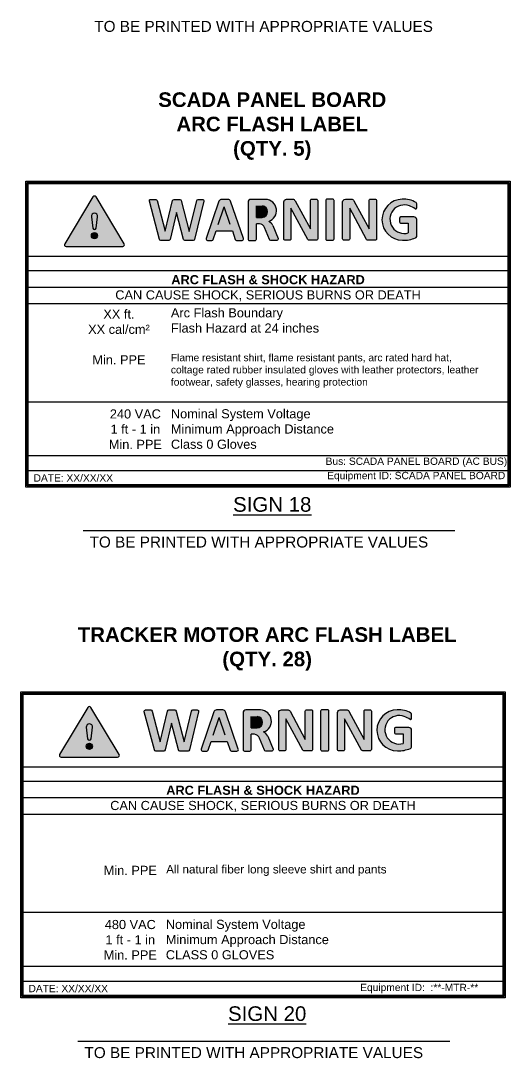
# Model space of a CAD drawing. Header units: feet. Extents: x -1522 to 1718, y -42 to 1309.
# Drawn here: x 1671.82 to 1675.73, y 1267.72 to 1276.01 of the extents above; entities that cross this region are included whole.
import ezdxf
from ezdxf.enums import TextEntityAlignment as Align

# ---------------------------------------------------------------- set-up
doc = ezdxf.new("R2010")
doc.units = ezdxf.units.FT
doc.header["$MEASUREMENT"] = 0
for name, color, linetype in [('ANNO-NOTE', 31, 'Continuous'), ('E-DETL', 7, 'Continuous'), ('G-ANNO-TEXT', 1, 'Continuous')]:
    doc.layers.add(name, color=color, linetype=linetype)
doc.styles.add('Strata 1_8', font='arial.ttf', dxfattribs={"height": 0.125})
doc.styles.add('Strata 3_32', font='arial.ttf', dxfattribs={"height": 0.09375})

# ---------------------------------------------------------------- blocks, each defined once
blk = doc.blocks.new('!')
at = {"color": 0}
for points in [[(-12.4476, 15.1946), (-12.689, 14.7939, 0.583528), (-12.6756, 14.7702), (-12.1929, 14.7702, 0.583528), (-12.1795, 14.7939), (-12.4209, 15.1946, 0.565093)], [(-12.4611, 15.0255), (-12.4497, 14.9273, 0.351225), (-12.4343, 14.9161, 0.351225), (-12.4188, 14.9273), (-12.4074, 15.0255, 0.42928), (-12.4343, 15.055, 0.42928)]]:
    blk.add_lwpolyline(points, format="xyb", close=True, dxfattribs=at)
blk.add_circle((-12.4343, 14.863), 0.0264, dxfattribs=at)

msp = doc.modelspace()

# ---------------------------------------------------------------- hatches: boundary and pattern name
h = msp.add_hatch(color=256)
h.dxf.hatch_style = 1
h.paths.add_polyline_path([(1672.42576, 1274.60159, 0.5650935), (1672.40076, 1274.60159), (1672.17538, 1274.22737, 0.5835277), (1672.18788, 1274.20524), (1672.63864, 1274.20524, 0.5835277), (1672.65114, 1274.22737)])
h.paths.add_polyline_path([(1672.4277, 1274.35201, -0.3512251), (1672.41326, 1274.34151, -0.3512251), (1672.39882, 1274.35201), (1672.38819, 1274.44372, -0.4292796), (1672.41326, 1274.47123, -0.4292796), (1672.43833, 1274.44372)], flags=16)
h.paths.add_polyline_path([(1672.43794, 1274.29191, -1), (1672.38858, 1274.29191, -1)], flags=16)
h = msp.add_hatch(color=256)
h.dxf.hatch_style = 1
h.paths.add_polyline_path([(1673.2855, 1274.56824, 0.4848352), (1673.27471, 1274.58191), (1673.24057, 1274.58191, 0.3469508), (1673.22979, 1274.5734), (1673.17077, 1274.3269), (1673.10571, 1274.57365, 0.3405613), (1673.09498, 1274.58191), (1673.04847, 1274.58191, 0.3469508), (1673.03768, 1274.5734), (1672.97875, 1274.32723), (1672.91377, 1274.57365, 0.3405613), (1672.90305, 1274.58191), (1672.86263, 1274.58191, 0.4919124), (1672.8519, 1274.56799), (1672.93247, 1274.26247, 0.3405613), (1672.94319, 1274.25421), (1673.00643, 1274.25421, 0.3469508), (1673.01722, 1274.26272), (1673.06838, 1274.47642), (1673.1248, 1274.26247, 0.3405613), (1673.13552, 1274.25421), (1673.20157, 1274.25421, 0.3469508), (1673.21236, 1274.26272)])
h = msp.add_hatch(color=256)
h.dxf.hatch_style = 1
h.paths.add_polyline_path([(1673.47952, 1274.58191), (1673.42873, 1274.58191, 0.3215274), (1673.40772, 1274.56684), (1673.30583, 1274.26889, 0.5143706), (1673.31632, 1274.25421), (1673.3512, 1274.25421, 0.3215274), (1673.36171, 1274.26174), (1673.38508, 1274.33078), (1673.51479, 1274.33078), (1673.53816, 1274.26174, 0.3215274), (1673.54867, 1274.25421), (1673.59194, 1274.25421, 0.5143706), (1673.60243, 1274.26889), (1673.50049, 1274.56697, 0.3198342)])
h.paths.add_polyline_path([(1673.49741, 1274.38211), (1673.40246, 1274.38211), (1673.44993, 1274.52234)], flags=16)
h = msp.add_hatch(color=256)
h.dxf.hatch_style = 1
h.paths.add_polyline_path([(1673.77989, 1274.58191), (1673.6623, 1274.58191, 0.4142136), (1673.64011, 1274.55973), (1673.64011, 1274.26521, 0.4142136), (1673.65121, 1274.25412), (1673.69508, 1274.25412, 0.4142136), (1673.70617, 1274.26521), (1673.70617, 1274.38798), (1673.73095, 1274.38798, -0.2700858), (1673.77226, 1274.35634), (1673.81082, 1274.26105, 0.3056019), (1673.8211, 1274.25412), (1673.86959, 1274.25412, 0.5331213), (1673.87985, 1274.26941), (1673.83706, 1274.37402, 0.1656677), (1673.8049, 1274.40652, 0.8406291)])
h.paths.add_polyline_path([(1673.70617, 1274.5307), (1673.75402, 1274.5307, -0.9167869), (1673.75355, 1274.43827), (1673.70617, 1274.43827)], flags=16)
h = msp.add_hatch(color=256)
h.dxf.hatch_style = 1
h.paths.add_polyline_path([(1674.19606, 1274.57236, 0.4142136), (1674.18497, 1274.58345), (1674.14836, 1274.58345, 0.4142136), (1674.13727, 1274.57236), (1674.13727, 1274.34639), (1674.01554, 1274.57181, 0.2755878), (1673.99602, 1274.58345), (1673.94781, 1274.58345, 0.4142136), (1673.92563, 1274.56127), (1673.92563, 1274.26676, 0.4142136), (1673.93672, 1274.25567), (1673.9709, 1274.25567, 0.4142136), (1673.98199, 1274.26676), (1673.98199, 1274.51192), (1674.11723, 1274.26149, 0.2755878), (1674.12698, 1274.25567), (1674.18497, 1274.25567, 0.4142136), (1674.19606, 1274.26676)])
h = msp.add_hatch(color=256)
h.dxf.hatch_style = 1
h.paths.add_polyline_path([(1674.32676, 1274.57236, 0.4142136), (1674.31567, 1274.58345), (1674.27089, 1274.58345, 0.4142136), (1674.2598, 1274.57236), (1674.2598, 1274.26684, 0.4142136), (1674.27089, 1274.25575), (1674.31567, 1274.25575, 0.4142136), (1674.32676, 1274.26684)])
h = msp.add_hatch(color=256)
h.dxf.hatch_style = 1
h.paths.add_polyline_path([(1674.6655, 1274.57236, 0.4142136), (1674.65441, 1274.58345), (1674.6178, 1274.58345, 0.4142136), (1674.60671, 1274.57236), (1674.60671, 1274.34639), (1674.48498, 1274.57181, 0.2755878), (1674.46546, 1274.58345), (1674.41726, 1274.58345, 0.4142136), (1674.39507, 1274.56127), (1674.39507, 1274.26676, 0.4142136), (1674.40617, 1274.25567), (1674.44034, 1274.25567, 0.4142136), (1674.45143, 1274.26676), (1674.45143, 1274.51192), (1674.58667, 1274.26149, 0.2755878), (1674.59643, 1274.25567), (1674.65441, 1274.25567, 0.4142136), (1674.6655, 1274.26676)])
h = msp.add_hatch(color=256)
h.dxf.hatch_style = 1
h.paths.add_polyline_path([(1674.87137, 1274.58345, 0.9914559), (1674.87278, 1274.25567, 0.1036643), (1674.97732, 1274.27467, 0.1992319), (1674.98662, 1274.28534), (1674.98662, 1274.42026, 0.4142136), (1674.96443, 1274.44245), (1674.86096, 1274.44245, 0.4142136), (1674.84987, 1274.43135), (1674.84987, 1274.40284, 0.4142136), (1674.86096, 1274.39175), (1674.91971, 1274.39175), (1674.91971, 1274.31461, -1.4010608), (1674.9282, 1274.53004, -0.0454987), (1674.9748, 1274.50687, 0.56466), (1674.98662, 1274.51546), (1674.98662, 1274.54726, 0.2084405), (1674.98164, 1274.5564, 0.1570359)])
at = {"true_color": 0xff8000}
h = msp.add_hatch(color=30, dxfattribs=at)
h.dxf.hatch_style = 1
h.paths.add_polyline_path([(1673.44993, 1274.52234), (1673.40246, 1274.38211), (1673.49741, 1274.38211)])
h = msp.add_hatch(color=30, dxfattribs=at)
h.dxf.hatch_style = 1
h.paths.add_polyline_path([(1673.70617, 1274.43827), (1673.75355, 1274.43827, 0.9167869), (1673.75402, 1274.5307), (1673.70617, 1274.5307)])
h = msp.add_hatch(color=30, dxfattribs=at)
h.dxf.hatch_style = 1
h.paths.add_polyline_path([(1672.43833, 1274.44372, 0.4292796), (1672.41326, 1274.47123, 0.4292796), (1672.38819, 1274.44372), (1672.39882, 1274.35201, 0.3512251), (1672.41326, 1274.34151, 0.3512251), (1672.4277, 1274.35201)])
h = msp.add_hatch(color=30, dxfattribs=at)
h.dxf.hatch_style = 1
h.paths.add_polyline_path([(1672.43794, 1274.29191, 1), (1672.38858, 1274.29191, 1)])
h = msp.add_hatch(color=256)
h.dxf.hatch_style = 1
h.paths.add_polyline_path([(1672.38522, 1270.52435, 0.5650935), (1672.36022, 1270.52435), (1672.13484, 1270.15012, 0.5835277), (1672.14734, 1270.128), (1672.59811, 1270.128, 0.5835277), (1672.61061, 1270.15012)])
h.paths.add_polyline_path([(1672.38717, 1270.27477, -0.3512251), (1672.37272, 1270.26427, -0.3512251), (1672.35828, 1270.27477), (1672.34765, 1270.36648, -0.4292796), (1672.37272, 1270.39399, -0.4292796), (1672.39779, 1270.36648)], flags=16)
h.paths.add_polyline_path([(1672.3974, 1270.21467, -1), (1672.34805, 1270.21467, -1)], flags=16)
h = msp.add_hatch(color=256)
h.dxf.hatch_style = 1
h.paths.add_polyline_path([(1673.24496, 1270.49099, 0.4848352), (1673.23417, 1270.50467), (1673.20003, 1270.50467, 0.3469508), (1673.18925, 1270.49616), (1673.13024, 1270.24965), (1673.06517, 1270.4964, 0.3405613), (1673.05444, 1270.50467), (1673.00793, 1270.50467, 0.3469508), (1672.99714, 1270.49616), (1672.93821, 1270.24999), (1672.87323, 1270.4964, 0.3405613), (1672.86251, 1270.50467), (1672.82209, 1270.50467, 0.4919124), (1672.81136, 1270.49075), (1672.89193, 1270.18523, 0.3405613), (1672.90265, 1270.17696), (1672.96589, 1270.17696, 0.3469508), (1672.97668, 1270.18547), (1673.02784, 1270.39918), (1673.08426, 1270.18523, 0.3405613), (1673.09498, 1270.17696), (1673.16103, 1270.17696, 0.3469508), (1673.17182, 1270.18547)])
h = msp.add_hatch(color=256)
h.dxf.hatch_style = 1
h.paths.add_polyline_path([(1673.43899, 1270.50467), (1673.3882, 1270.50467, 0.3215274), (1673.36718, 1270.4896), (1673.26529, 1270.19165, 0.5143706), (1673.27578, 1270.17696), (1673.31066, 1270.17696, 0.3215274), (1673.32117, 1270.1845), (1673.34454, 1270.25354), (1673.47425, 1270.25354), (1673.49762, 1270.1845, 0.3215274), (1673.50813, 1270.17696), (1673.5514, 1270.17696, 0.5143706), (1673.56189, 1270.19165), (1673.45995, 1270.48973, 0.3198342)])
h.paths.add_polyline_path([(1673.45687, 1270.30487), (1673.36192, 1270.30487), (1673.4094, 1270.4451)], flags=16)
h = msp.add_hatch(color=256)
h.dxf.hatch_style = 1
h.paths.add_polyline_path([(1673.73935, 1270.50467), (1673.62176, 1270.50467, 0.4142136), (1673.59958, 1270.48248), (1673.59958, 1270.18797, 0.4142136), (1673.61067, 1270.17688), (1673.65454, 1270.17688, 0.4142136), (1673.66564, 1270.18797), (1673.66564, 1270.31074), (1673.69042, 1270.31074, -0.2700858), (1673.73173, 1270.2791), (1673.77028, 1270.18381, 0.3056019), (1673.78056, 1270.17688), (1673.82905, 1270.17688, 0.5331213), (1673.83932, 1270.19217), (1673.79652, 1270.29677, 0.1656677), (1673.76436, 1270.32928, 0.8406291)])
h.paths.add_polyline_path([(1673.66564, 1270.45346), (1673.71348, 1270.45346, -0.9167869), (1673.71301, 1270.36103), (1673.66564, 1270.36103)], flags=16)
h = msp.add_hatch(color=256)
h.dxf.hatch_style = 1
h.paths.add_polyline_path([(1674.15552, 1270.49512, 0.4142136), (1674.14443, 1270.50621), (1674.10782, 1270.50621, 0.4142136), (1674.09673, 1270.49512), (1674.09673, 1270.26914), (1673.975, 1270.49457, 0.2755878), (1673.95548, 1270.50621), (1673.90728, 1270.50621, 0.4142136), (1673.88509, 1270.48403), (1673.88509, 1270.18952, 0.4142136), (1673.89618, 1270.17842), (1673.93036, 1270.17842, 0.4142136), (1673.94145, 1270.18952), (1673.94145, 1270.43468), (1674.07669, 1270.18425, 0.2755878), (1674.08645, 1270.17842), (1674.14443, 1270.17842, 0.4142136), (1674.15552, 1270.18952)])
h = msp.add_hatch(color=256)
h.dxf.hatch_style = 1
h.paths.add_polyline_path([(1674.28622, 1270.49512, 0.4142136), (1674.27513, 1270.50621), (1674.23035, 1270.50621, 0.4142136), (1674.21926, 1270.49512), (1674.21926, 1270.1896, 0.4142136), (1674.23035, 1270.17851), (1674.27513, 1270.17851, 0.4142136), (1674.28622, 1270.1896)])
h = msp.add_hatch(color=256)
h.dxf.hatch_style = 1
h.paths.add_polyline_path([(1674.62497, 1270.49512, 0.4142136), (1674.61387, 1270.50621), (1674.57727, 1270.50621, 0.4142136), (1674.56617, 1270.49512), (1674.56617, 1270.26914), (1674.44444, 1270.49457, 0.2755878), (1674.42492, 1270.50621), (1674.37672, 1270.50621, 0.4142136), (1674.35454, 1270.48403), (1674.35454, 1270.18952, 0.4142136), (1674.36563, 1270.17842), (1674.3998, 1270.17842, 0.4142136), (1674.41089, 1270.18952), (1674.41089, 1270.43468), (1674.54613, 1270.18425, 0.2755878), (1674.55589, 1270.17842), (1674.61387, 1270.17842, 0.4142136), (1674.62497, 1270.18952)])
h = msp.add_hatch(color=256)
h.dxf.hatch_style = 1
h.paths.add_polyline_path([(1674.83083, 1270.50621, 0.9914559), (1674.83225, 1270.17842, 0.1036643), (1674.93678, 1270.19743, 0.1992319), (1674.94608, 1270.2081), (1674.94608, 1270.34302, 0.4142136), (1674.9239, 1270.3652), (1674.82042, 1270.3652, 0.4142136), (1674.80933, 1270.35411), (1674.80933, 1270.3256, 0.4142136), (1674.82042, 1270.31451), (1674.87917, 1270.31451), (1674.87917, 1270.23736, -1.4010608), (1674.88766, 1270.45279, -0.0454987), (1674.93426, 1270.42963, 0.56466), (1674.94608, 1270.43822), (1674.94608, 1270.47002, 0.2084405), (1674.9411, 1270.47916, 0.1570359)])
h = msp.add_hatch(color=30, dxfattribs=at)
h.dxf.hatch_style = 1
h.paths.add_polyline_path([(1673.4094, 1270.4451), (1673.36192, 1270.30487), (1673.45687, 1270.30487)])
h = msp.add_hatch(color=30, dxfattribs=at)
h.dxf.hatch_style = 1
h.paths.add_polyline_path([(1673.66564, 1270.36103), (1673.71301, 1270.36103, 0.9167869), (1673.71348, 1270.45346), (1673.66564, 1270.45346)])
h = msp.add_hatch(color=30, dxfattribs=at)
h.dxf.hatch_style = 1
h.paths.add_polyline_path([(1672.39779, 1270.36648, 0.4292796), (1672.37272, 1270.39399, 0.4292796), (1672.34765, 1270.36648), (1672.35828, 1270.27477, 0.3512251), (1672.37272, 1270.26427, 0.3512251), (1672.38717, 1270.27477)])
h = msp.add_hatch(color=30, dxfattribs=at)
h.dxf.hatch_style = 1
h.paths.add_polyline_path([(1672.3974, 1270.21467, 1), (1672.34805, 1270.21467, 1)])

# ---------------------------------------------------------------- linework, layer by layer
for points in [[(1673.06838, 1274.47642), (1673.01722, 1274.26272, -0.3469508), (1673.00643, 1274.25421), (1672.94319, 1274.25421, -0.3405613), (1672.93247, 1274.26247), (1672.8519, 1274.56799, -0.4919124), (1672.86263, 1274.58191), (1672.90305, 1274.58191, -0.3405613), (1672.91377, 1274.57365), (1672.97875, 1274.32723), (1673.03768, 1274.5734, -0.3469508), (1673.04847, 1274.58191), (1673.09498, 1274.58191, -0.3405613), (1673.10571, 1274.57365), (1673.17077, 1274.3269), (1673.22979, 1274.5734, -0.3469508), (1673.24057, 1274.58191), (1673.27471, 1274.58191, -0.4848352), (1673.2855, 1274.56824), (1673.21236, 1274.26272, -0.3469508), (1673.20157, 1274.25421), (1673.13552, 1274.25421, -0.3405613), (1673.1248, 1274.26247)], [(1673.98199, 1274.51192), (1673.98199, 1274.26676, -0.4142136), (1673.9709, 1274.25567), (1673.93672, 1274.25567, -0.4142136), (1673.92563, 1274.26676), (1673.92563, 1274.56127, -0.4142136), (1673.94781, 1274.58345), (1673.99602, 1274.58345, -0.2755878), (1674.01554, 1274.57181), (1674.13727, 1274.34639), (1674.13727, 1274.57236, -0.4142136), (1674.14836, 1274.58345), (1674.18497, 1274.58345, -0.4142136), (1674.19606, 1274.57236), (1674.19606, 1274.26676, -0.4142136), (1674.18497, 1274.25567), (1674.12698, 1274.25567, -0.2755878), (1674.11723, 1274.26149)], [(1674.2598, 1274.57236), (1674.2598, 1274.26684, 0.4142136), (1674.27089, 1274.25575), (1674.31567, 1274.25575, 0.4142136), (1674.32676, 1274.26684), (1674.32676, 1274.57236, 0.4142136), (1674.31567, 1274.58345), (1674.27089, 1274.58345, 0.4142136)], [(1674.45143, 1274.51192), (1674.45143, 1274.26676, -0.4142136), (1674.44034, 1274.25567), (1674.40617, 1274.25567, -0.4142136), (1674.39507, 1274.26676), (1674.39507, 1274.56127, -0.4142136), (1674.41726, 1274.58345), (1674.46546, 1274.58345, -0.2755878), (1674.48498, 1274.57181), (1674.60671, 1274.34639), (1674.60671, 1274.57236, -0.4142136), (1674.6178, 1274.58345), (1674.65441, 1274.58345, -0.4142136), (1674.6655, 1274.57236), (1674.6655, 1274.26676, -0.4142136), (1674.65441, 1274.25567), (1674.59643, 1274.25567, -0.2755878), (1674.58667, 1274.26149)], [(1673.02784, 1270.39918), (1672.97668, 1270.18547, -0.3469508), (1672.96589, 1270.17696), (1672.90265, 1270.17696, -0.3405613), (1672.89193, 1270.18523), (1672.81136, 1270.49075, -0.4919124), (1672.82209, 1270.50467), (1672.86251, 1270.50467, -0.3405613), (1672.87323, 1270.4964), (1672.93821, 1270.24999), (1672.99714, 1270.49616, -0.3469508), (1673.00793, 1270.50467), (1673.05444, 1270.50467, -0.3405613), (1673.06517, 1270.4964), (1673.13024, 1270.24965), (1673.18925, 1270.49616, -0.3469508), (1673.20003, 1270.50467), (1673.23417, 1270.50467, -0.4848352), (1673.24496, 1270.49099), (1673.17182, 1270.18547, -0.3469508), (1673.16103, 1270.17696), (1673.09498, 1270.17696, -0.3405613), (1673.08426, 1270.18523)], [(1673.94145, 1270.43468), (1673.94145, 1270.18952, -0.4142136), (1673.93036, 1270.17842), (1673.89618, 1270.17842, -0.4142136), (1673.88509, 1270.18952), (1673.88509, 1270.48403, -0.4142136), (1673.90728, 1270.50621), (1673.95548, 1270.50621, -0.2755878), (1673.975, 1270.49457), (1674.09673, 1270.26914), (1674.09673, 1270.49512, -0.4142136), (1674.10782, 1270.50621), (1674.14443, 1270.50621, -0.4142136), (1674.15552, 1270.49512), (1674.15552, 1270.18952, -0.4142136), (1674.14443, 1270.17842), (1674.08645, 1270.17842, -0.2755878), (1674.07669, 1270.18425)], [(1674.21926, 1270.49512), (1674.21926, 1270.1896, 0.4142136), (1674.23035, 1270.17851), (1674.27513, 1270.17851, 0.4142136), (1674.28622, 1270.1896), (1674.28622, 1270.49512, 0.4142136), (1674.27513, 1270.50621), (1674.23035, 1270.50621, 0.4142136)], [(1674.41089, 1270.43468), (1674.41089, 1270.18952, -0.4142136), (1674.3998, 1270.17842), (1674.36563, 1270.17842, -0.4142136), (1674.35454, 1270.18952), (1674.35454, 1270.48403, -0.4142136), (1674.37672, 1270.50621), (1674.42492, 1270.50621, -0.2755878), (1674.44444, 1270.49457), (1674.56617, 1270.26914), (1674.56617, 1270.49512, -0.4142136), (1674.57727, 1270.50621), (1674.61387, 1270.50621, -0.4142136), (1674.62497, 1270.49512), (1674.62497, 1270.18952, -0.4142136), (1674.61387, 1270.17842), (1674.55589, 1270.17842, -0.2755878), (1674.54613, 1270.18425)]]:
    msp.add_lwpolyline(points, format="xyb", close=True)
for points in [[(1673.51479, 1274.33078), (1673.53816, 1274.26174, 0.3215274), (1673.54867, 1274.25421), (1673.59194, 1274.25421, 0.5134003), (1673.60244, 1274.26886), (1673.50054, 1274.56684, 0.3215274), (1673.47952, 1274.58191), (1673.42873, 1274.58191, 0.3215274), (1673.40772, 1274.56684), (1673.30582, 1274.26886, 0.5134003), (1673.31632, 1274.25421), (1673.3512, 1274.25421, 0.3215274), (1673.36171, 1274.26174), (1673.38508, 1274.33078)], [(1673.77989, 1274.58191), (1673.6623, 1274.58191, 0.4142136), (1673.64011, 1274.55973), (1673.64011, 1274.26521, 0.4142136), (1673.65121, 1274.25412), (1673.69508, 1274.25412, 0.4142136), (1673.70617, 1274.26521), (1673.70617, 1274.38798)], [(1674.98662, 1274.28534), (1674.98662, 1274.42026, 0.4142136), (1674.96443, 1274.44245), (1674.86096, 1274.44245, 0.4142136), (1674.84987, 1274.43135), (1674.84987, 1274.40284, 0.4142136), (1674.86096, 1274.39175), (1674.91971, 1274.39175), (1674.91971, 1274.31461)], [(1673.83706, 1274.37402), (1673.87985, 1274.26941, -0.5331213), (1673.86959, 1274.25412), (1673.8211, 1274.25412, -0.3056019), (1673.81082, 1274.26105), (1673.77226, 1274.35634)], [(1673.47425, 1270.25354), (1673.49762, 1270.1845, 0.3215274), (1673.50813, 1270.17696), (1673.5514, 1270.17696, 0.5134003), (1673.5619, 1270.19161), (1673.46, 1270.4896, 0.3215274), (1673.43899, 1270.50467), (1673.3882, 1270.50467, 0.3215274), (1673.36718, 1270.4896), (1673.26528, 1270.19161, 0.5134003), (1673.27578, 1270.17696), (1673.31066, 1270.17696, 0.3215274), (1673.32117, 1270.1845), (1673.34454, 1270.25354)], [(1673.73935, 1270.50467), (1673.62176, 1270.50467, 0.4142136), (1673.59958, 1270.48248), (1673.59958, 1270.18797, 0.4142136), (1673.61067, 1270.17688), (1673.65454, 1270.17688, 0.4142136), (1673.66564, 1270.18797), (1673.66564, 1270.31074)], [(1674.94608, 1270.2081), (1674.94608, 1270.34302, 0.4142136), (1674.9239, 1270.3652), (1674.82042, 1270.3652, 0.4142136), (1674.80933, 1270.35411), (1674.80933, 1270.3256, 0.4142136), (1674.82042, 1270.31451), (1674.87917, 1270.31451), (1674.87917, 1270.23736)], [(1673.79652, 1270.29677), (1673.83932, 1270.19217, -0.5331213), (1673.82905, 1270.17688), (1673.78056, 1270.17688, -0.3056019), (1673.77028, 1270.18381), (1673.73173, 1270.2791)]]:
    msp.add_lwpolyline(points, format="xyb")
for points in [[(1673.40246, 1274.38211), (1673.44993, 1274.52234)], [(1673.49741, 1274.38211), (1673.44993, 1274.52234)], [(1673.70617, 1274.43827), (1673.70617, 1274.5307)], [(1674.98662, 1274.514), (1674.98662, 1274.54726)], [(1673.70617, 1274.43827), (1673.75355, 1274.43827)], [(1673.38508, 1274.33078), (1673.51479, 1274.33078)], [(1673.73095, 1274.38798), (1673.70617, 1274.38798)], [(1671.88332, 1274.12868), (1675.71555, 1274.12868)], [(1673.36192, 1270.30487), (1673.4094, 1270.4451)], [(1673.45687, 1270.30487), (1673.4094, 1270.4451)], [(1673.66564, 1270.36103), (1673.66564, 1270.45346)], [(1674.94608, 1270.43676), (1674.94608, 1270.47002)], [(1673.66564, 1270.36103), (1673.71301, 1270.36103)], [(1673.34454, 1270.25354), (1673.47425, 1270.25354)], [(1673.69042, 1270.31074), (1673.66564, 1270.31074)], [(1671.84278, 1270.05143), (1675.67501, 1270.05143)]]:
    msp.add_lwpolyline(points)
for centre, radius, start, end in [((1673.77709, 1274.49203), 0.08992, 288.012689, 88.21823), ((1674.87348, 1274.41957), 0.1639, 90.738374, 269.755102), ((1674.88449, 1274.39872), 0.1852, 58.363568, 94.062008), ((1673.74976, 1274.48451), 0.04639, 274.683328, 84.740089), ((1674.88694, 1274.42378), 0.11399, 68.754471, 286.708663), ((1674.82448, 1274.26294), 0.28652, 58.356942, 68.768213), ((1674.97812, 1274.51473), 0.00853, 247.11083, 355.082449), ((1674.97365, 1274.54611), 0.01302, 5.062832, 52.159531), ((1673.77327, 1274.34307), 0.0709, 25.878582, 63.505078), ((1673.72446, 1274.33671), 0.05167, 22.327216, 82.783847), ((1674.8797, 1274.51456), 0.25899, 268.468731, 292.142285), ((1674.96912, 1274.29121), 0.01846, 296.383954, 341.4544), ((1673.73655, 1270.41479), 0.08992, 288.012689, 88.21823), ((1674.83295, 1270.34232), 0.1639, 90.738374, 269.755102), ((1674.84395, 1270.32147), 0.1852, 58.363568, 94.062008), ((1673.70923, 1270.40726), 0.04639, 274.683328, 84.740089), ((1674.8464, 1270.34654), 0.11399, 68.754471, 286.708663), ((1674.78394, 1270.1857), 0.28652, 58.356942, 68.768213), ((1674.93758, 1270.43749), 0.00853, 247.11083, 355.082449), ((1674.93311, 1270.46887), 0.01302, 5.062832, 52.159531), ((1673.68392, 1270.25947), 0.05167, 22.327216, 82.783847), ((1673.73273, 1270.26583), 0.0709, 25.878582, 63.505078), ((1674.83917, 1270.43732), 0.25899, 268.468731, 292.142285), ((1674.92858, 1270.21397), 0.01846, 296.383954, 341.4544)]:
    msp.add_arc(centre, radius, start, end)
at = {"layer": 'E-DETL'}
for p, q in [((1672.32175, 1271.93728), (1675.29231, 1271.93728)), ((1672.28121, 1267.86004), (1675.25177, 1267.86004))]:
    msp.add_line(p, q, dxfattribs=at)
for points in [[(1671.86497, 1274.72731), (1675.7339, 1274.72731), (1675.7339, 1272.28445), (1671.86497, 1272.28445)], [(1671.87552, 1274.71676), (1675.72335, 1274.71676), (1675.72335, 1272.295), (1671.87552, 1272.295)], [(1671.88332, 1274.70897), (1675.71555, 1274.70897), (1675.71555, 1272.3028), (1671.88332, 1272.3028)], [(1671.82444, 1270.65007), (1675.69336, 1270.65007), (1675.69336, 1268.20721), (1671.82444, 1268.20721)], [(1671.83498, 1270.63952), (1675.68281, 1270.63952), (1675.68281, 1268.21776), (1671.83498, 1268.21776)], [(1671.84278, 1270.63173), (1675.67501, 1270.63173), (1675.67501, 1268.22555), (1671.84278, 1268.22555)]]:
    msp.add_lwpolyline(points, close=True, dxfattribs=at)
for points in [[(1671.88332, 1274.01403), (1675.71555, 1274.01403)], [(1671.88332, 1273.88219), (1675.71555, 1273.88219)], [(1671.88332, 1273.75064), (1675.71555, 1273.75064)], [(1671.88332, 1272.9665), (1675.71555, 1272.9665)], [(1671.88332, 1272.53623), (1675.71555, 1272.53623)], [(1671.88332, 1272.41589), (1675.71555, 1272.41589)], [(1671.84278, 1269.93679), (1675.67501, 1269.93679)], [(1671.84278, 1269.80495), (1675.67501, 1269.80495)], [(1671.84278, 1269.6734), (1675.67501, 1269.6734)], [(1671.84278, 1268.88926), (1675.67501, 1268.88926)], [(1671.84278, 1268.45899), (1675.67501, 1268.45899)], [(1671.84278, 1268.33865), (1675.67501, 1268.33865)]]:
    msp.add_lwpolyline(points, dxfattribs=at)

# ---------------------------------------------------------------- block references
at = {"layer": 'ANNO-NOTE', "xscale": 0.933912873791491, "yscale": 0.933912873791491, "zscale": 0.933912873791491}
for p in [(1684.02577, 1260.41118), (1683.98523, 1256.33394)]:
    msp.add_blockref('!', p, dxfattribs=at)

# ---------------------------------------------------------------- texts
at = {"layer": 'G-ANNO-TEXT', "lineweight": 30, "style": 'Strata 1_8'}
for s, p in [('%%USIGN 18', (1673.83307, 1272.20453)), ('%%USIGN 20', (1673.79253, 1268.13829))]:
    msp.add_text(s, height=0.116739, dxfattribs=at).set_placement(p, align=Align.TOP_CENTER)
at = {"layer": 'G-ANNO-TEXT'}
for s, width, insert, char_height, attachment_point, style in [('TO BE PRINTED WITH APPROPRIATE VALUES', 2.9184777, (1672.41177, 1276.00732), 0.0875543, 1, 'Strata 3_32'), ('{\\fArial|b1|i0|c0|p34;SCADA PANEL BOARD ARC FLASH LABEL\\P(QTY.^I5)}', 1.9958183, (1673.83307, 1274.89578), 0.1167391, 8, 'Strata 1_8'), ('{\\fArial|b1|i0|c0|p34;ARC FLASH & SHOCK HAZARD\\P}CAN CAUSE SHOCK, SERIOUS BURNS OR DEATH', 2.8938501, (1673.79943, 1273.76933), 0.0729386, 8, 'Strata 1_8'), ('XX ft.\\PXX cal/cm²\\P\\PMin. PPE', 0.637588, (1672.60865, 1273.26482), 0.072939, 8, 'Strata 1_8'), ('Arc Flash Boundary\\PFlash Hazard at 24 inches\\P\\P{\\H0.80026x;Flame resistant shirt, flame resistant pants, arc rated hard hat, coltage rated rubber insulated gloves with leather protectors, leather footwear, safety glasses, hearing protection}', 2.4886289, (1673.0236, 1273.71284), 0.0729386, 1, 'Strata 1_8'), ('240 VAC\\P1 ft - 1 in\\PMin. PPE', 0.637588, (1672.7399, 1272.58922), 0.0729386, 8, 'Strata 1_8'), ('Nominal System Voltage\\PMinimum Approach Distance\\PClass 0 Gloves', 1.5516667, (1673.0236, 1272.90672), 0.0729386, 1, 'Strata 1_8'), ('\\pt0.52533;Bus: SCADA PANEL BOARD (AC BUS)', 1.7189017, (1674.98438, 1272.44446), 0.0583696, 8, 'Strata 1_8'), ('Equipment ID: SCADA PANEL BOARD', 1.4507972, (1674.98305, 1272.33027), 0.0583696, 8, 'Strata 1_8'), ('DATE: XX/XX/XX ', 1.5516667, (1672.24421, 1272.32757), 0.0583696, 8, 'Strata 1_8'), ('TO BE PRINTED WITH APPROPRIATE VALUES', 2.9184777, (1672.37383, 1271.88969), 0.0875543, 1, 'Strata 3_32'), ('{\\fArial|b1|i0|c0|p34;TRACKER MOTOR ARC FLASH LABEL\\P(QTY.^I28)}', 3.7839333, (1673.79253, 1270.81854), 0.1167391, 8, 'Strata 1_8'), ('{\\fArial|b1|i0|c0|p34;ARC FLASH & SHOCK HAZARD\\P}CAN CAUSE SHOCK, SERIOUS BURNS OR DEATH', 2.8938501, (1673.7589, 1269.69209), 0.0729386, 8, 'Strata 1_8'), ('\\P\\PMin. PPE', 0.637588, (1672.69936, 1269.18758), 0.072939, 8, 'Strata 1_8'), ('\\P\\P{\\H0.91667x;All natural fiber long sleeve shirt and pants}', 2.4886289, (1672.986, 1269.50943), 0.0729386, 1, 'Strata 1_8'), ('480 VAC\\P1 ft - 1 in\\PMin. PPE', 0.637588, (1672.69936, 1268.51198), 0.0729386, 8, 'Strata 1_8'), ('Nominal System Voltage\\PMinimum Approach Distance\\PCLASS 0 GLOVES', 1.5516667, (1672.98306, 1268.82948), 0.0729386, 1, 'Strata 1_8'), ('DATE: XX/XX/XX ', 1.5516667, (1672.20367, 1268.25033), 0.0583696, 8, 'Strata 1_8'), ('Equipment ID:  :**-MTR-**', 1.2363139, (1675.00668, 1268.24248), 0.0583696, 8, 'Strata 1_8'), ('TO BE PRINTED WITH APPROPRIATE VALUES', 2.9184777, (1672.33329, 1267.81245), 0.0875543, 1, 'Strata 3_32')]:
    msp.add_mtext_dynamic_manual_height_columns(s, width=width, gutter_width=0.43777, heights=[0], dxfattribs=dict(at, insert=insert, char_height=char_height, attachment_point=attachment_point, style=style))

doc.saveas('drawing.dxf')
